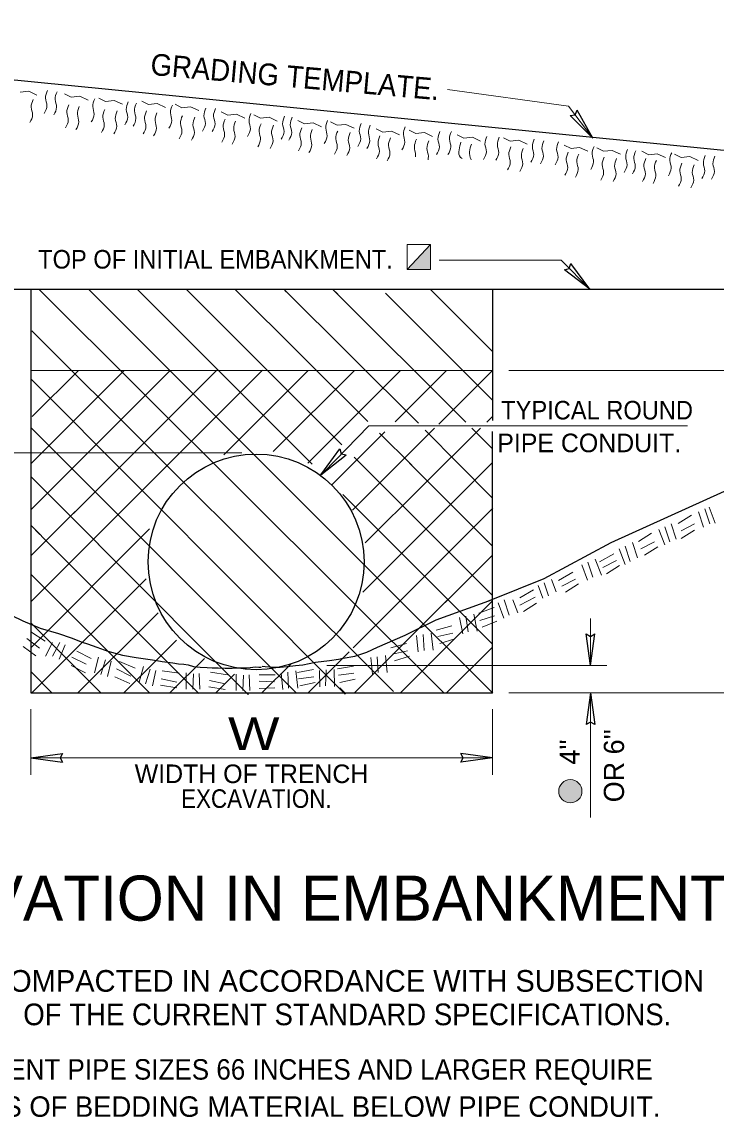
# Model space of a CAD drawing. Extents: x 701 to 1070, y -298 to -22.
# Drawn here: x 891.6 to 932.6, y -228.1 to -163.3 of the extents above; entities that cross this region are included whole.
import ezdxf

# ---------------------------------------------------------------- set-up
doc = ezdxf.new("R2010")
doc.units = 0
doc.header["$LTSCALE"] = 0.62
doc.layers.add('1', color=7, linetype='Continuous', lineweight=13)

msp = doc.modelspace()

# ---------------------------------------------------------------- hatches: boundary and pattern name
at = {"layer": '1'}
for points in [[(914.3692, -177.9607), (915.7498, -176.4981), (915.7547, -177.9607)], [(924.711, -208.8331, 1), (923.3332, -208.8331, 1)]]:
    msp.add_hatch(color=256, dxfattribs=at).paths.add_polyline_path(points)

# ---------------------------------------------------------------- linework, layer by layer
at = {"layer": '1', "lineweight": 25}
for p, q in [((856.6248, -163.3207), (959.4327, -173.5342)), ((925.3455, -170.2017), (924.0156, -168.8574)), ((925.3455, -170.2017), (924.4275, -168.5486)), ((925.1758, -179.1338), (923.6758, -177.9827)), ((925.1758, -179.1338), (924.0418, -177.6207)), ((862.233, -179.1347), (947.0288, -179.1347)), ((892.1308, -179.1347), (892.1308, -193.4614)), ((919.4211, -179.1347), (919.4211, -186.9002)), ((919.4211, -186.6597), (919.0823, -186.9962)), ((919.4211, -197.4852), (919.4211, -187.555)), ((909.2757, -190.1063), (910.3918, -188.58)), ((909.2757, -190.1063), (910.7622, -188.9376)), ((925.215, -201.4014), (924.9576, -199.5281)), ((925.215, -201.4014), (925.4724, -199.5281)), ((925.2132, -203.0187), (924.9558, -204.8921)), ((925.2132, -203.0187), (925.4706, -204.8921)), ((892.1312, -206.8588), (894.0045, -206.6014)), ((919.4208, -206.857), (917.5474, -206.5996)), ((892.1312, -206.8588), (894.0045, -207.1162)), ((919.4208, -206.857), (917.5474, -207.1144))]:
    msp.add_line(p, q, dxfattribs=at)
at = {"layer": '1'}
for p, q in [((891.504, -167.4835), (892.0142, -167.4268)), ((892.0142, -167.4268), (892.4958, -167.6537)), ((923.9166, -168.298), (916.7658, -167.315)), ((896.1543, -167.8279), (896.551, -168.0263)), ((896.551, -168.0263), (897.0611, -167.9697)), ((897.0611, -167.9697), (897.5428, -168.1966)), ((900.6669, -168.1965), (901.0636, -168.395)), ((901.0636, -168.395), (901.5737, -168.3383)), ((901.5737, -168.3383), (902.0554, -168.5652)), ((925.345, -170.2025), (923.9166, -168.298)), ((905.3142, -168.8153), (905.7108, -169.0138)), ((905.7108, -169.0138), (906.2209, -168.9572)), ((906.2209, -168.9572), (906.7026, -169.184)), ((909.8481, -169.2407), (910.2448, -169.4392)), ((910.2448, -169.4392), (910.7548, -169.3826)), ((910.7548, -169.3826), (911.2366, -169.6094)), ((914.4953, -169.7228), (914.8919, -169.9213)), ((914.8919, -169.9213), (915.4021, -169.8647)), ((915.4021, -169.8647), (915.8838, -170.0915)), ((920.0776, -170.1765), (920.4743, -170.375)), ((920.4743, -170.375), (920.9844, -170.3183)), ((920.9844, -170.3183), (921.4661, -170.5452)), ((925.5931, -170.7779), (925.9898, -170.9764)), ((925.9898, -170.9764), (926.4998, -170.9197)), ((926.4998, -170.9197), (926.9816, -171.1466)), ((930.1837, -171.1466), (930.5803, -171.3451)), ((930.5803, -171.3451), (931.0904, -171.2884)), ((931.0904, -171.2884), (931.5722, -171.5153)), ((923.4819, -177.4219), (916.2648, -177.4219)), ((925.1755, -179.1347), (923.4819, -177.4219)), ((892.6023, -179.1347), (916.5515, -203.0184)), ((895.5373, -179.1347), (913.4162, -197.0139)), ((898.4241, -179.1347), (908.7673, -189.4779)), ((901.3544, -179.1782), (910.5102, -188.3341)), ((904.1978, -179.1347), (912.0548, -186.9631)), ((907.0847, -179.1347), (915.0432, -187.0557)), ((907.0847, -179.1347), (907.2348, -179.2841)), ((909.9714, -179.1347), (917.8456, -187.0088)), ((909.9714, -179.1347), (910.2709, -179.4342)), ((913.0893, -179.3657), (919.4211, -185.6975)), ((915.7452, -179.1347), (919.4211, -182.8107)), ((892.186, -181.5991), (913.5681, -202.9227)), ((892.1308, -183.9461), (919.4211, -183.9461)), ((892.1308, -189.4695), (897.6544, -183.9461)), ((892.1308, -192.1831), (900.368, -183.9461)), ((892.2183, -186.6699), (894.9422, -183.9461)), ((903.1201, -183.9268), (894.6514, -192.3955)), ((899.6366, -190.1237), (905.8338, -183.9268)), ((903.5435, -188.9306), (908.5282, -183.9461)), ((906.4495, -188.7381), (911.2608, -183.9461)), ((908.4982, -189.4222), (913.9747, -183.9461)), ((916.7074, -183.9461), (913.6606, -186.9827)), ((919.4211, -183.9461), (916.2458, -187.1122)), ((920.3834, -183.9461), (944.4404, -183.9461)), ((892.1308, -184.437), (910.7142, -203.0955)), ((909.4543, -189.9605), (912.1027, -187.218)), ((912.1027, -187.218), (930.9389, -187.218)), ((892.1308, -187.3237), (907.822, -203.0144)), ((909.9181, -190.7127), (913.0639, -187.5774)), ((911.1479, -192.1955), (915.9938, -187.3636)), ((911.8863, -194.1409), (918.7198, -187.356)), ((914.6496, -189.5485), (912.7396, -187.6453)), ((915.4415, -187.4669), (919.4211, -191.4902)), ((919.4211, -188.5842), (918.1957, -187.3587)), ((904.614, -188.8209), (880.0411, -188.8209)), ((919.4211, -197.2451), (911.2363, -189.0602)), ((911.7601, -197.0536), (919.4211, -189.3925)), ((914.5135, -189.4311), (919.4211, -194.3387)), ((892.1308, -190.2103), (896.1532, -194.2327)), ((899.7041, -190.0563), (895.3931, -194.3673)), ((910.5705, -191.281), (919.4211, -200.1316)), ((892.1381, -194.9087), (894.7556, -192.2913)), ((919.4394, -192.0877), (915.8908, -195.6365)), ((931.5889, -192.3053), (931.8839, -193.2014)), ((931.9789, -192.1253), (932.2738, -193.0215)), ((932.2247, -192.0301), (932.5916, -192.9737)), ((929.9892, -193.0152), (930.2842, -193.9114)), ((930.4042, -193.0027), (931.1848, -192.5077)), ((930.5643, -193.4244), (931.3669, -193.0058)), ((892.1308, -193.0972), (893.3993, -194.3681)), ((892.1308, -193.0972), (892.6746, -193.6422)), ((892.1308, -200.3432), (899.156, -193.3181)), ((928.042, -194.0526), (928.8226, -193.5577)), ((929.2557, -193.3474), (929.6033, -194.2578)), ((929.6116, -193.1838), (929.9068, -194.0801)), ((930.5792, -193.8776), (931.3598, -193.3827)), ((892.1308, -197.6296), (895.5874, -194.173)), ((902.0423, -203.0279), (893.3798, -194.3486)), ((896.1226, -194.2168), (904.9869, -203.105)), ((927.2638, -194.3387), (927.5588, -195.2347)), ((927.6995, -194.1251), (927.9945, -195.0212)), ((928.1971, -194.5022), (928.9996, -194.0835)), ((919.3978, -194.8816), (916.616, -197.6634)), ((925.7529, -195.2623), (926.5862, -194.7815)), ((926.9076, -194.5022), (927.2554, -195.4125)), ((928.4088, -194.8678), (929.1895, -194.3728)), ((911.1818, -200.3458), (915.9393, -195.588)), ((924.6944, -195.4452), (925.0422, -196.3555)), ((925.0505, -195.2816), (925.3455, -196.1778)), ((925.4931, -195.0988), (925.8602, -196.0423)), ((925.9453, -195.5992), (926.7479, -195.1805)), ((926.1572, -195.9649), (926.9377, -195.4699)), ((892.1308, -195.9841), (899.1554, -203.0087)), ((892.1308, -195.9841), (892.9203, -196.7734)), ((892.2078, -202.9992), (898.9418, -196.2652)), ((897.8276, -195.9264), (897.8412, -195.94)), ((923.328, -196.3594), (924.1612, -195.8785)), ((923.5204, -196.6962), (924.323, -196.2775)), ((913.2818, -196.879), (919.4211, -203.0184)), ((921.8493, -196.9153), (921.0393, -197.3828)), ((922.1154, -196.6577), (922.3998, -197.4022)), ((922.4716, -196.4942), (922.7295, -197.2777)), ((922.9142, -196.3112), (923.1928, -197.0277)), ((923.7321, -197.0619), (924.5128, -196.567)), ((911.2609, -203.0184), (916.7513, -197.5282)), ((913.9745, -203.0184), (919.4211, -197.5718)), ((920.1043, -197.5141), (920.3994, -198.4103)), ((920.6197, -197.518), (920.914, -198.2748)), ((921.0378, -197.8283), (921.9461, -197.3542)), ((918.613, -198.2958), (919.5172, -197.967)), ((919.7483, -197.6777), (920.096, -198.588)), ((921.2495, -198.1949), (922.0301, -197.6997)), ((892.1308, -198.8709), (896.2686, -203.0087)), ((892.1308, -198.8709), (892.3351, -199.0752)), ((894.9214, -202.9992), (899.6498, -198.2707)), ((917.4773, -198.563), (917.6617, -199.5197)), ((917.8526, -198.4668), (917.9876, -199.4006)), ((918.3241, -198.3609), (918.5217, -199.3538)), ((918.6705, -198.7267), (919.5335, -198.4536)), ((918.8148, -199.1212), (919.6696, -198.7692)), ((925.2141, -201.4017), (925.2141, -198.6212)), ((892.1406, -199.4002), (892.9821, -199.9626)), ((892.6684, -199.4087), (894.0293, -200.7694)), ((915.8029, -199.4868), (915.9133, -200.4932)), ((916.0916, -199.3039), (917.0209, -199.055)), ((916.1878, -199.6792), (917.0714, -199.4825)), ((891.8902, -199.8042), (892.6458, -200.369)), ((893.0003, -200.8437), (893.4173, -200.0405)), ((893.4203, -200.8437), (893.8373, -200.0405)), ((893.8053, -201.0169), (894.1606, -200.1637)), ((897.6543, -202.9992), (900.7525, -199.901)), ((913.4166, -200.3432), (914.3458, -200.0943)), ((914.9368, -199.6216), (915.0373, -200.5907)), ((915.3218, -199.5637), (915.375, -200.5058)), ((916.3033, -200.0834), (917.1855, -199.8073)), ((891.6801, -200.2663), (892.4358, -200.8311)), ((894.8594, -200.5557), (895.7014, -200.9804)), ((908.5281, -203.0184), (910.9568, -200.5897)), ((913.0893, -200.7955), (913.1996, -201.802)), ((913.5128, -200.7185), (914.3962, -200.5217)), ((916.7075, -203.0184), (919.4211, -200.3047)), ((894.5233, -201.3957), (895.3654, -201.8206)), ((894.5654, -200.8917), (895.4074, -201.3165)), ((895.8934, -201.8251), (896.1423, -200.8963)), ((896.2686, -201.9213), (896.5398, -201.0582)), ((896.6728, -202.0368), (896.8747, -201.1352)), ((897.3753, -201.1515), (898.3016, -201.5591)), ((898.5396, -202.3832), (898.7886, -201.4542)), ((900.368, -202.9992), (902.3888, -200.9783)), ((905.8145, -202.9992), (907.5466, -201.267)), ((909.6251, -201.4017), (926.1763, -201.4017)), ((910.2602, -201.5942), (911.2078, -201.4272)), ((912.2233, -200.9303), (912.3235, -201.8995)), ((912.6082, -200.8726), (912.6613, -201.8145)), ((913.6282, -201.1226), (914.5103, -200.8466)), ((892.1308, -201.7577), (893.3818, -203.0087)), ((897.0998, -202.0577), (897.989, -202.4552)), ((897.1925, -201.5942), (898.0345, -202.0189)), ((898.9148, -202.4795), (899.1862, -201.6161)), ((899.3191, -202.595), (899.521, -201.6932)), ((899.8965, -201.7001), (900.897, -201.854)), ((901.3205, -202.7874), (901.3205, -201.8254)), ((901.7055, -202.7874), (901.744, -201.883)), ((902.1289, -202.7874), (902.0904, -201.8639)), ((902.7543, -201.7962), (903.755, -201.9502)), ((903.0816, -202.9992), (904.1683, -201.8996)), ((904.2748, -202.8644), (904.2748, -201.9024)), ((904.6598, -202.8644), (904.6983, -201.96)), ((905.0833, -202.8644), (905.0447, -201.9409)), ((905.6221, -201.9407), (906.5843, -201.9407)), ((906.9307, -201.854), (907.0311, -202.8229)), ((907.3157, -201.7962), (907.3688, -202.7382)), ((907.7968, -201.7192), (907.907, -202.7256)), ((907.893, -201.8059), (908.8406, -201.6389)), ((907.9603, -202.1812), (908.8577, -202.0621)), ((909.2018, -201.6807), (909.2173, -202.6551)), ((909.5866, -201.652), (909.5576, -202.5951)), ((910.0677, -201.623), (910.0899, -202.6353)), ((910.3276, -201.9694), (911.2249, -201.8504)), ((898.3636, -202.2168), (899.1528, -203.0061)), ((899.8003, -202.5661), (900.7622, -202.72)), ((899.8388, -202.1812), (900.7622, -202.3737)), ((901.511, -202.4961), (902.0548, -203.0409)), ((902.6582, -202.6623), (903.6203, -202.8163)), ((902.6966, -202.2774), (903.6203, -202.4698)), ((905.6221, -202.3255), (906.5266, -202.3641)), ((905.6221, -202.749), (906.5458, -202.7105)), ((908.0374, -202.6046), (908.9403, -202.4064)), ((910.3902, -202.7142), (910.7436, -203.0685)), ((910.4046, -202.3928), (911.3075, -202.1947)), ((919.079, -202.6762), (919.4328, -203.0301)), ((896.0773, -202.8174), (896.2814, -203.0217)), ((904.9756, -203.0937), (904.9893, -203.1073)), ((907.6134, -202.8061), (907.8446, -203.0375)), ((920.3834, -203.0184), (944.4404, -203.0184)), ((925.2141, -203.0184), (925.2141, -210.3894)), ((892.1308, -203.9711), (892.1308, -207.8593)), ((919.4211, -203.9806), (919.4211, -207.8593)), ((892.1308, -206.8579), (919.4211, -206.8579))]:
    msp.add_line(p, q, dxfattribs=at)
for points in [[(894.1299, -167.5796), (894.5265, -167.7781), (895.0367, -167.7214), (895.5183, -167.9482)], [(898.7009, -168.0068), (899.0976, -168.2053), (899.6078, -168.1487), (900.0894, -168.3755)], [(903.3873, -168.6452), (903.7838, -168.8437), (904.294, -168.787), (904.7757, -169.0139)], [(907.9212, -169.1557), (908.3178, -169.3542), (908.8279, -169.2975), (909.3096, -169.5244)], [(912.5401, -169.6378), (912.9367, -169.8363), (913.4468, -169.7797), (913.9285, -170.0066)], [(917.329, -170.0066), (917.7257, -170.205), (918.2358, -170.1483), (918.7175, -170.3752)], [(923.6662, -170.6078), (924.0628, -170.8062), (924.5729, -170.7496), (925.0547, -170.9765)], [(928.2568, -170.9765), (928.6534, -171.1749), (929.1635, -171.1182), (929.6453, -171.3452)]]:
    msp.add_lwpolyline(points, dxfattribs=at)
at = {"layer": '1', "lineweight": 25}
for points in [[(956.796, -168.3091), (954.3518, -171.3499), (951.311, -175.6032), (947.3657, -178.9519), (942.8238, -181.3769), (938.5705, -184.4177), (935.2218, -188.3629), (933.1048, -191.0957), (929.756, -192.6161), (926.4073, -194.1365), (922.4619, -196.2728), (919.4211, -197.4852)], [(924.0156, -168.8574), (924.3106, -168.8173), (924.4275, -168.5486)], [(923.6758, -177.9827), (923.9625, -177.9029), (924.0418, -177.6207)], [(910.3918, -188.58), (910.4783, -188.8648), (910.7622, -188.9376)], [(892.1308, -192.7487), (892.1308, -203.0184), (919.4211, -203.0184), (919.4211, -197.3963)], [(905.8145, -201.4305), (905.9876, -201.4498), (906.2378, -201.4691), (906.5073, -201.4882), (906.8729, -201.4882), (907.2771, -201.4498), (907.7776, -201.3921), (908.2009, -201.3536), (908.9515, -201.1996), (909.7791, -201.1033), (910.3179, -201.0265), (910.5873, -200.9687), (911.2802, -200.834), (911.9923, -200.6031), (912.6273, -200.3143), (914.2632, -199.6022), (916.0916, -198.6977), (919.4211, -197.4852), (919.1967, -197.5747)], [(890.264, -198.0818), (891.6689, -198.7555), (892.689, -199.1788), (893.7668, -199.506), (894.5173, -199.7562), (895.1717, -200.0064), (895.4795, -200.1219), (896.0378, -200.3143), (896.6921, -200.5453), (897.5581, -200.7763), (898.3663, -200.9303), (899.1939, -201.0457), (899.5789, -201.1033), (899.8868, -201.1612), (900.214, -201.1996), (900.5219, -201.2381), (900.8684, -201.2958), (901.1763, -201.3151), (901.4265, -201.3536), (901.7537, -201.4498), (902.1385, -201.4882), (902.5619, -201.5076), (902.8506, -201.5268), (903.197, -201.5268), (903.6205, -201.5461), (904.0247, -201.5461), (904.3711, -201.5268), (904.6598, -201.5268), (904.8714, -201.5268), (905.1023, -201.5076), (905.2563, -201.4882), (905.4296, -201.4691), (905.6028, -201.4882), (905.7183, -201.4882), (905.776, -201.4691)], [(924.9576, -199.5281), (925.2177, -199.673), (925.4724, -199.5281)], [(925.4706, -204.8921), (925.2105, -204.7471), (924.9558, -204.8921)], [(894.0045, -206.6014), (893.8596, -206.8615), (894.0045, -207.1162)], [(917.5474, -207.1144), (917.6923, -206.8543), (917.5474, -206.5996)]]:
    msp.add_lwpolyline(points, dxfattribs=at)
at = {"layer": '1'}
for points in [[(914.3692, -177.9607), (914.3692, -176.4981), (915.7547, -176.4981), (915.7547, -177.9607)], [(914.3692, -177.9607), (915.7498, -176.4981), (915.7547, -177.9607)]]:
    msp.add_lwpolyline(points, close=True, dxfattribs=at)
at = {"layer": '1', "lineweight": 25}
msp.add_circle((905.4504, -195.2694), 6.3815, dxfattribs=at)
at = {"layer": '1'}
msp.add_circle((924.0221, -208.8331), 0.6889, dxfattribs=at)
for points in [[(893.1161, -167.37), (893.0028, -167.8237), (893.0878, -168.2775), (892.9177, -168.7312)], [(893.6828, -167.4551), (893.5695, -167.9088), (893.6545, -168.3626), (893.4845, -168.8163)], [(892.2691, -167.9088), (892.1558, -168.3626), (892.2408, -168.8163), (892.0707, -169.2701)], [(894.3761, -168.2197), (894.2628, -168.6735), (894.3478, -169.1272), (894.1778, -169.581)], [(894.9994, -168.3332), (894.8862, -168.7869), (894.9711, -169.2407), (894.8011, -169.6944)], [(895.9063, -167.8794), (895.7929, -168.3332), (895.8779, -168.7869), (895.7078, -169.2407)], [(897.8898, -168.0496), (897.7765, -168.5033), (897.8615, -168.9571), (897.6914, -169.4108)], [(898.3716, -168.1347), (898.2583, -168.5885), (898.3433, -169.0422), (898.1733, -169.496)], [(900.4968, -168.2481), (900.3835, -168.7018), (900.4685, -169.1556), (900.2984, -169.6093)], [(902.4803, -168.4182), (902.3671, -168.872), (902.452, -169.3257), (902.282, -169.7795)], [(903.0472, -168.4467), (902.9338, -168.9004), (903.0188, -169.3542), (902.8488, -169.8079)], [(896.5013, -168.5033), (896.388, -168.9571), (896.473, -169.4108), (896.3029, -169.8646)], [(897.238, -168.5884), (897.1248, -169.0422), (897.2098, -169.4959), (897.0397, -169.9497)], [(898.9667, -168.5885), (898.8534, -169.0422), (898.9383, -169.496), (898.7683, -169.9497)], [(899.59, -168.7018), (899.4768, -169.1556), (899.5617, -169.6093), (899.3917, -170.0631)], [(901.0919, -168.872), (900.9786, -169.3257), (901.0636, -169.7795), (900.8935, -170.2332)], [(901.8286, -168.9571), (901.7153, -169.4108), (901.8003, -169.8646), (901.6303, -170.3183)], [(903.6139, -169.0706), (903.5006, -169.5243), (903.5856, -169.9781), (903.4156, -170.4318)], [(905.144, -168.7302), (905.0308, -169.1839), (905.1157, -169.6377), (904.9457, -170.0914)], [(907.1276, -168.9003), (907.0143, -169.3541), (907.0993, -169.8078), (906.9293, -170.2616)], [(907.5811, -168.9572), (907.4678, -169.4109), (907.5528, -169.8647), (907.3827, -170.3184)], [(904.2373, -169.1839), (904.1239, -169.6377), (904.2089, -170.0914), (904.0389, -170.5452)], [(905.7391, -169.3541), (905.6258, -169.8078), (905.7108, -170.2616), (905.5408, -170.7153)], [(906.4758, -169.4392), (906.3625, -169.8929), (906.4475, -170.3467), (906.2775, -170.8004)], [(908.1478, -169.581), (908.0345, -170.0347), (908.1195, -170.4885), (907.9495, -170.9422)], [(908.7712, -169.6944), (908.6578, -170.1482), (908.7428, -170.6019), (908.5728, -171.0557)], [(909.6779, -169.1556), (909.5647, -169.6093), (909.6496, -170.0631), (909.4796, -170.5168)], [(911.6615, -169.3257), (911.5483, -169.7795), (911.6332, -170.2332), (911.4632, -170.687)], [(912.2, -169.4393), (912.0867, -169.8931), (912.1717, -170.3468), (912.0016, -170.8006)], [(914.2685, -169.5243), (914.1553, -169.9781), (914.2402, -170.4318), (914.0702, -170.8856)], [(910.273, -169.7795), (910.1598, -170.2332), (910.2448, -170.687), (910.0747, -171.1407)], [(911.0098, -169.8646), (910.8965, -170.3183), (910.9814, -170.7721), (910.8114, -171.2258)], [(912.7668, -170.0632), (912.6534, -170.5169), (912.7384, -170.9707), (912.5683, -171.4244)], [(913.3901, -170.1766), (913.2768, -170.6303), (913.3618, -171.0841), (913.1917, -171.5378)], [(914.9203, -170.2616), (914.807, -170.7153), (914.8778, -171.1975), (914.8778, -171.311)], [(915.657, -170.3467), (915.5437, -170.8004), (915.6287, -171.2542), (915.6146, -171.4811)], [(916.3088, -169.8078), (916.1954, -170.2616), (916.2804, -170.7153), (916.1103, -171.1691)], [(916.9889, -169.808), (916.8756, -170.2617), (916.9606, -170.7155), (916.7905, -171.1692)], [(919.0858, -170.0915), (918.9725, -170.5452), (919.0574, -170.999), (918.8874, -171.4527)], [(919.8225, -170.1482), (919.7092, -170.602), (919.7942, -171.0557), (919.6242, -171.5095)], [(921.8911, -170.2615), (921.7778, -170.7152), (921.8628, -171.169), (921.6927, -171.6227)], [(922.4578, -170.3466), (922.3445, -170.8003), (922.4295, -171.2541), (922.2595, -171.7078)], [(917.5557, -170.4319), (917.4424, -170.8857), (917.5273, -171.3394), (917.6264, -171.396)], [(918.179, -170.5452), (918.0658, -170.999), (918.1507, -171.4527), (918.1649, -171.4811)], [(920.5026, -170.7152), (920.3893, -171.169), (920.4743, -171.6227), (920.3043, -172.0765)], [(921.2393, -170.8003), (921.126, -171.2541), (921.211, -171.7078), (921.0409, -172.1616)], [(923.3261, -170.4092), (923.2128, -170.863), (923.2978, -171.3167), (923.1278, -171.7705)], [(923.8928, -171.0332), (923.7796, -171.4869), (923.8646, -171.9407), (923.6945, -172.3944)], [(925.423, -170.6927), (925.3097, -171.1465), (925.3947, -171.6002), (925.2246, -172.054)], [(927.4066, -170.8629), (927.2933, -171.3167), (927.3783, -171.7704), (927.2082, -172.2242)], [(927.8883, -170.9481), (927.7751, -171.4018), (927.86, -171.8556), (927.69, -172.3093)], [(924.5162, -171.1465), (924.4029, -171.6002), (924.4879, -172.054), (924.3178, -172.5077)], [(926.0181, -171.3167), (925.9048, -171.7704), (925.9898, -172.2242), (925.8197, -172.6779)], [(926.7548, -171.4017), (926.6415, -171.8555), (926.7265, -172.3092), (926.5564, -172.763)], [(928.4834, -171.4018), (928.3702, -171.8556), (928.4551, -172.3093), (928.2851, -172.7631)], [(929.1068, -171.5152), (928.9935, -171.9689), (929.0784, -172.4227), (928.9084, -172.8764)], [(930.0136, -171.0614), (929.9003, -171.5152), (929.9853, -171.9689), (929.8152, -172.4227)], [(930.6087, -171.6853), (930.4953, -172.1391), (930.5803, -172.5928), (930.4103, -173.0466)], [(931.9971, -171.2316), (931.8838, -171.6853), (931.9688, -172.1391), (931.7988, -172.5928)], [(932.5639, -171.26), (932.4506, -171.7137), (932.5356, -172.1675), (932.3655, -172.6212)], [(931.3453, -171.7704), (931.2321, -172.2242), (931.3171, -172.6779), (931.147, -173.1317)]]:
    msp.add_spline(points, degree=3, dxfattribs=at)

# ---------------------------------------------------------------- texts
at = {"layer": '1', "width": 0.95}
msp.add_text('GRADING TEMPLATE.', height=1.283, rotation=354.965, dxfattribs=at).set_placement((899.1682, -166.4523))
at = {"layer": '1'}
for s, height, width, p in [('TOP OF INITIAL EMBANKMENT.', 1.1, 0.95, (892.566, -177.9129)), ('TYPICAL ROUND', 1.1, 0.95, (919.9346, -186.8399)), ('W', 1.925, 1.25, (903.791, -206.3934)), ('EXCAVATION.', 1.1, 0.9, (901.014, -209.8179)), ('202.04(C) OF THE CURRENT STANDARD SPECIFICATIONS.', 1.283, 0.95, (883.9849, -222.6746)), ('EQUIVALENT PIPE SIZES 66 INCHES AND LARGER REQUIRE', 1.21, 0.95, (884.1343, -225.8925))]:
    msp.add_text(s, height=height, dxfattribs=dict(at, width=width)).set_placement(p)
for s, height, p in [(' PIPE CONDUIT.', 1.1, (919.2952, -188.7767)), ('WIDTH OF TRENCH', 1.1, (898.2734, -208.3502)), ('TRENCH EXCAVATION IN EMBANKMENT SECTIONS', 2.667, (863.7275, -216.4887)), ('TO BE COMPACTED IN ACCORDANCE WITH SUBSECTION', 1.283, (883.9849, -220.6946)), ('6 INCHES OF BEDDING MATERIAL BELOW PIPE CONDUIT.', 1.21, (884.1343, -228.0922))]:
    msp.add_text(s, height=height, dxfattribs=at).set_placement(p)
for s, p in [("OR 6''", (927.1944, -209.486)), ("4''", (924.5778, -207.2592))]:
    msp.add_text(s, height=1.192, rotation=90, dxfattribs=at).set_placement(p)

doc.saveas('drawing.dxf')
